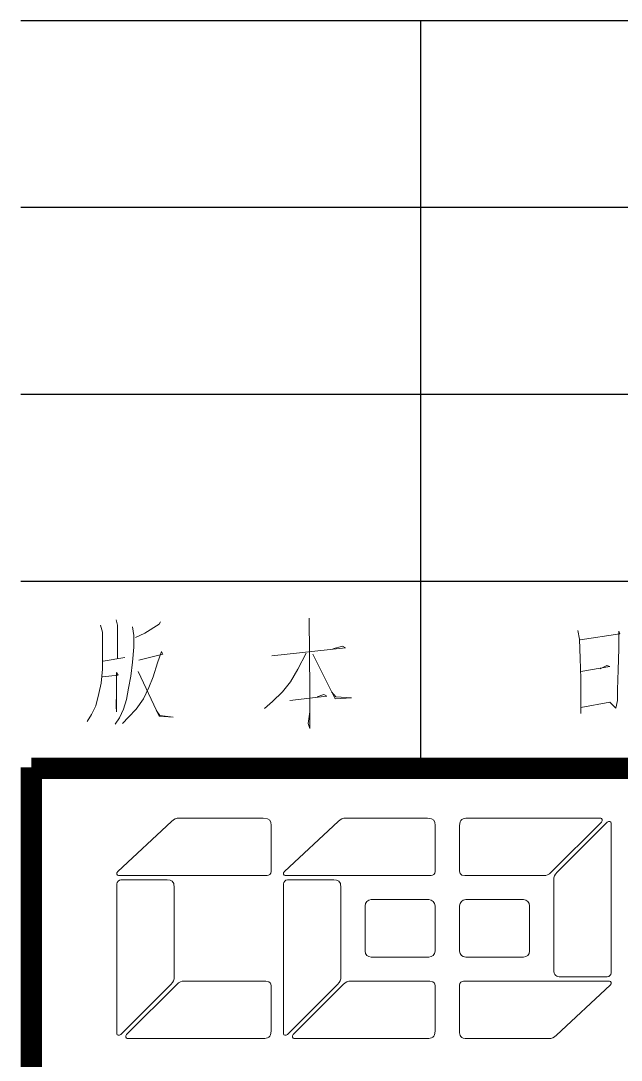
# Model space of a CAD drawing. Header units: millimetres. Extents: x 172649 to 472543, y 238332 to 449264.
# Drawn here: x 401380 to 403631, y 393745 to 397639 of the extents above; entities that cross this region are included whole.
import ezdxf

# ---------------------------------------------------------------- set-up
doc = ezdxf.new("R2010")
doc.units = ezdxf.units.MM
doc.header["$LTSCALE"] = 1000
doc.layers.add('Version', color=7, linetype='Continuous')
doc.layers.add('层 1', color=7, linetype='Continuous', lineweight=0)

# ---------------------------------------------------------------- blocks, each defined once
blk = doc.blocks.new('GEDI_Version_2012')
at = {"layer": 'Version', "color": 2}
for p, q in [((0, 28), (-180, 28)), ((-165, 0), (-165, 28)), ((0, 21), (-180, 21)), ((0, 14), (-180, 14)), ((0, 7), (-180, 7)), ((0, 0), (-180, 0))]:
    blk.add_line(p, q, dxfattribs=at)
at = {"layer": 'Version', "color": 7, "lineweight": 0}
for points in [[(-176.429, 5.557), (-176.376, 5.362), (-176.376, 4.113)], [(-174.76, 5.489), (-174.813, 5.392), (-175.344, 5.063), (-175.703, 4.898)], [(-169.19, 5.624), (-169.16, 2.931), (-169.16, 1.487), (-169.22, 1.681), (-169.16, 2.108)], [(-177.012, 5.362), (-176.93, 5.093), (-176.93, 4.307), (-176.93, 3.716), (-176.99, 3.192), (-177.072, 2.803), (-177.184, 2.34), (-177.349, 2.01), (-177.514, 1.748)], [(-175.815, 5.295), (-175.763, 4.966), (-175.763, 4.539), (-175.815, 3.978), (-175.875, 3.454), (-175.957, 2.998), (-176.04, 2.571), (-176.152, 2.212), (-176.294, 1.883), (-176.459, 1.651)], [(-159.112, 5.163), (-159.052, 4.834), (-159.029, 4.115), (-158.999, 3.36), (-158.999, 3.262), (-158.999, 2.739), (-158.999, 2.05), (-158.999, 2.275), (-157.915, 2.477), (-157.69, 2.245), (-157.63, 2.537), (-157.63, 2.933), (-157.608, 3.689), (-157.578, 4.474), (-157.578, 5.133), (-157.548, 5.036), (-159.029, 4.804)], [(-175.568, 4.045), (-174.678, 4.277), (-174.73, 4.375), (-174.872, 3.948), (-175.037, 3.424), (-175.202, 3.028), (-175.396, 2.601), (-175.68, 2.212), (-175.957, 1.913), (-176.182, 1.681)], [(-169.302, 4.307), (-169.609, 3.716), (-169.886, 3.23), (-170.193, 2.863), (-170.559, 2.504), (-170.866, 2.242)], [(-170.582, 4.21), (-167.828, 4.509), (-167.941, 4.569), (-168.3, 4.472)], [(-176.907, 4.015), (-176.099, 4.143)], [(-169.055, 4.277), (-168.217, 2.601), (-167.604, 2.639), (-168.188, 2.669), (-168.352, 2.863)], [(-176.93, 3.424), (-176.346, 3.492), (-176.406, 3.589), (-176.406, 2.108), (-176.429, 2.31), (-176.429, 2.571)], [(-175.598, 3.619), (-174.813, 1.95), (-174.289, 1.913), (-174.79, 1.98), (-174.925, 2.175)], [(-158.999, 3.622), (-157.915, 3.816), (-158.027, 3.853), (-158.274, 3.719)], [(-169.916, 2.534), (-168.524, 2.699), (-168.636, 2.766), (-168.883, 2.669)]]:
    blk.add_lwpolyline(points, dxfattribs=at)
blk = doc.blocks.new('LOGO_CEEC_2014')
at = {"lineweight": 0}
for points in [[(8.984, 8.126), (8.984, 8.044), (8.916, 7.977), (8.831, 7.977), (8.831, 7.977), (3.261, 7.977), (3.261, 7.977), (3.216, 7.977), (3.17, 8.06), (3.237, 8.126), (3.237, 8.126), (5.253, 10.002), (5.253, 10.002), (5.352, 10.103), (5.423, 10.128), (5.545, 10.128), (5.545, 10.128), (8.693, 10.128), (8.693, 10.128), (8.955, 10.128), (8.984, 10.01), (8.984, 9.866), (8.984, 9.866), (8.984, 8.126), (8.984, 8.126)], [(15.131, 8.126), (15.131, 8.044), (15.063, 7.977), (14.981, 7.977), (14.981, 7.977), (9.506, 7.977), (9.506, 7.977), (9.462, 7.977), (9.418, 8.06), (9.484, 8.126), (9.484, 8.126), (11.499, 10.002), (11.499, 10.002), (11.599, 10.103), (11.672, 10.128), (11.79, 10.128), (11.79, 10.128), (14.842, 10.128), (14.842, 10.128), (15.105, 10.128), (15.131, 10.01), (15.131, 9.866), (15.131, 9.866), (15.131, 8.126), (15.131, 8.126)], [(16.049, 9.845), (16.049, 10.089), (16.19, 10.128), (16.333, 10.128), (16.333, 10.128), (21.343, 10.128), (21.343, 10.128), (21.385, 10.128), (21.431, 10.045), (21.367, 9.981), (21.367, 9.981), (19.487, 8.102), (19.487, 8.102), (19.392, 8.002), (19.318, 7.977), (19.198, 7.977), (19.198, 7.977), (16.248, 7.977), (16.248, 7.977), (16.043, 7.977), (16.049, 8.095), (16.049, 8.24), (16.049, 8.24), (16.049, 9.845), (16.049, 9.845)], [(21.584, 4.185), (21.665, 4.185), (21.731, 4.253), (21.731, 4.336), (21.731, 4.336), (21.731, 9.953), (21.731, 9.953), (21.731, 9.997), (21.648, 10.042), (21.584, 9.976), (21.584, 9.976), (19.704, 8.105), (19.704, 8.105), (19.604, 8.005), (19.578, 7.935), (19.578, 7.815), (19.578, 7.815), (19.578, 4.478), (19.578, 4.478), (19.578, 4.213), (19.696, 4.185), (19.843, 4.185), (19.843, 4.185), (21.584, 4.185), (21.584, 4.185)], [(3.355, 7.813), (3.272, 7.813), (3.203, 7.746), (3.203, 7.664), (3.203, 7.664), (3.203, 2.048), (3.203, 2.048), (3.203, 2.004), (3.289, 1.958), (3.355, 2.023), (3.355, 2.023), (5.229, 3.896), (5.229, 3.896), (5.329, 3.995), (5.356, 4.067), (5.356, 4.185), (5.356, 4.185), (5.356, 7.523), (5.356, 7.523), (5.356, 7.787), (5.237, 7.813), (5.092, 7.813), (5.092, 7.813), (3.355, 7.813), (3.355, 7.813)], [(9.6, 7.813), (9.518, 7.813), (9.45, 7.746), (9.45, 7.664), (9.45, 7.664), (9.45, 2.048), (9.45, 2.048), (9.45, 2.004), (9.533, 1.958), (9.6, 2.023), (9.6, 2.023), (11.478, 3.896), (11.478, 3.896), (11.576, 3.995), (11.601, 4.067), (11.601, 4.185), (11.601, 4.185), (11.601, 7.523), (11.601, 7.523), (11.601, 7.787), (11.483, 7.813), (11.339, 7.813), (11.339, 7.813), (9.6, 7.813), (9.6, 7.813)], [(15.131, 5.152), (15.131, 5.025), (15.028, 4.923), (14.902, 4.923), (14.902, 4.923), (12.737, 4.923), (12.737, 4.923), (12.611, 4.923), (12.508, 5.025), (12.508, 5.152), (12.508, 5.152), (12.508, 6.847), (12.508, 6.847), (12.508, 6.974), (12.611, 7.077), (12.737, 7.077), (12.737, 7.077), (14.902, 7.077), (14.902, 7.077), (15.028, 7.077), (15.131, 6.974), (15.131, 6.847), (15.131, 6.847), (15.131, 5.152), (15.131, 5.152)], [(18.672, 5.152), (18.672, 5.025), (18.566, 4.923), (18.443, 4.923), (18.443, 4.923), (16.28, 4.923), (16.28, 4.923), (16.153, 4.923), (16.049, 5.025), (16.049, 5.152), (16.049, 5.152), (16.049, 6.847), (16.049, 6.847), (16.049, 6.974), (16.153, 7.077), (16.28, 7.077), (16.28, 7.077), (18.443, 7.077), (18.443, 7.077), (18.566, 7.077), (18.672, 6.974), (18.672, 6.847), (18.672, 6.847), (18.672, 5.152), (18.672, 5.152)], [(8.984, 2.156), (8.984, 1.911), (8.843, 1.872), (8.701, 1.872), (8.701, 1.872), (3.591, 1.872), (3.591, 1.872), (3.551, 1.872), (3.503, 1.957), (3.566, 2.02), (3.566, 2.02), (5.447, 3.898), (5.447, 3.898), (5.545, 3.995), (5.614, 4.024), (5.736, 4.024), (5.736, 4.024), (8.785, 4.024), (8.785, 4.024), (8.988, 4.024), (8.984, 3.905), (8.984, 3.76), (8.984, 3.76), (8.984, 2.156), (8.984, 2.156)], [(15.131, 2.156), (15.131, 1.911), (14.992, 1.872), (14.848, 1.872), (14.848, 1.872), (9.839, 1.872), (9.839, 1.872), (9.796, 1.872), (9.749, 1.957), (9.813, 2.02), (9.813, 2.02), (11.692, 3.898), (11.692, 3.898), (11.79, 3.995), (11.862, 4.024), (11.984, 4.024), (11.984, 4.024), (14.934, 4.024), (14.934, 4.024), (15.139, 4.024), (15.131, 3.905), (15.131, 3.76), (15.131, 3.76), (15.131, 2.156), (15.131, 2.156)], [(16.049, 3.874), (16.049, 3.957), (16.12, 4.024), (16.199, 4.024), (16.199, 4.024), (21.676, 4.024), (21.676, 4.024), (21.718, 4.024), (21.763, 3.94), (21.698, 3.874), (21.698, 3.874), (19.68, 1.998), (19.68, 1.998), (19.58, 1.898), (19.509, 1.872), (19.392, 1.872), (19.392, 1.872), (16.343, 1.872), (16.343, 1.872), (16.077, 1.872), (16.049, 1.989), (16.049, 2.135), (16.049, 2.135), (16.049, 3.874), (16.049, 3.874)]]:
    blk.add_open_spline(points, degree=3, knots=[0, 0, 0, 0, 1, 1, 1, 2, 2, 2, 3, 3, 3, 4, 4, 4, 5, 5, 5, 6, 6, 6, 7, 7, 7, 8, 8, 8, 8], dxfattribs=at)
blk = doc.blocks.new('A$C2473133A')
at = {"color": 2, "const_width": 80}
for points in [[(40, 4000), (18040, 4000)], [(40, 0), (40, 4000)]]:
    blk.add_lwpolyline(points, dxfattribs=at)
at = {"xscale": 100, "yscale": 100, "zscale": 100}
blk.add_blockref('LOGO_CEEC_2014', (40, 2800), dxfattribs=at)

msp = doc.modelspace()

# ---------------------------------------------------------------- block references
at = {"xscale": 100, "yscale": 100, "zscale": 100}
msp.add_blockref('GEDI_Version_2012', (419379.8, 394838.8), dxfattribs=at)
at = {"layer": '层 1'}
msp.add_blockref('A$C2473133A', (401379.8, 390838.8), dxfattribs=at)

doc.saveas('drawing.dxf')
